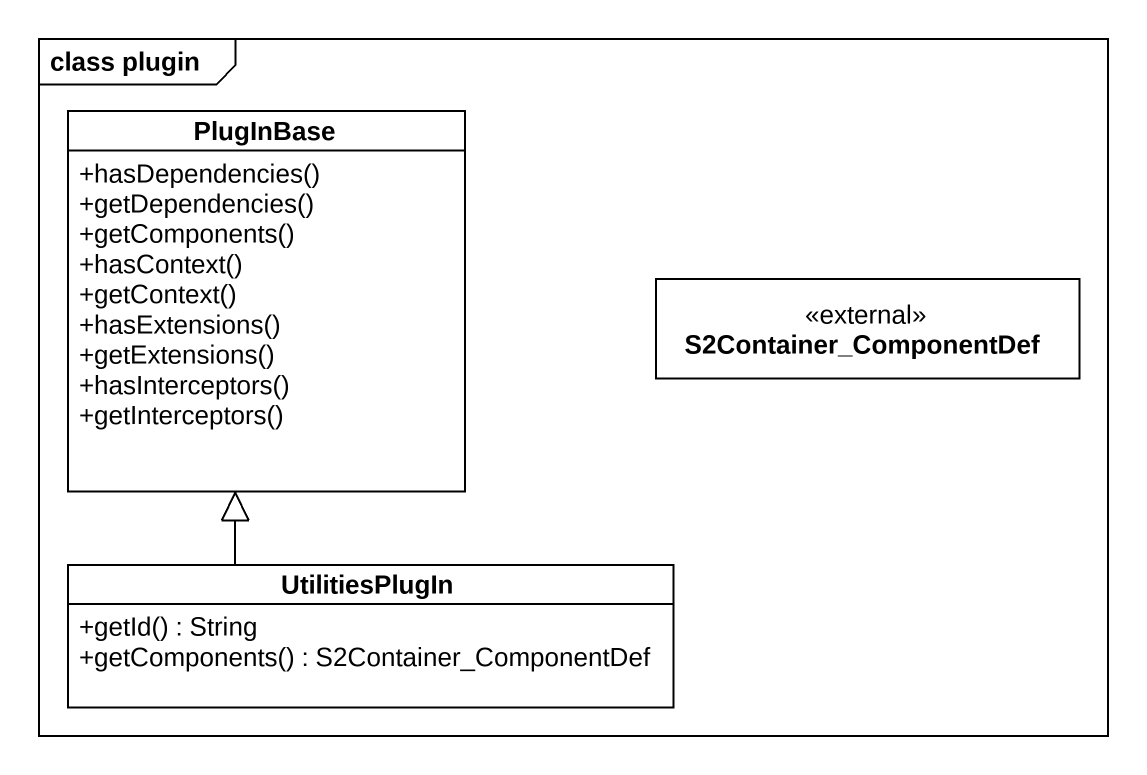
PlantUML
@startuml
mainframe class plugin
hide circle
hide empty members
skinparam classAttributeIconSize 0
class PlugInBase {
  +hasDependencies()
  +getDependencies()
  +getComponents()
  +hasContext()
  +getContext()
  +hasExtensions()
  +getExtensions()
  +hasInterceptors()
  +getInterceptors()
}
interface S2Container_ComponentDef <<external>>
class UtilitiesPlugIn {
  +getId() : String
  +getComponents() : S2Container_ComponentDef
}
UtilitiesPlugIn -up-|> PlugInBase
@enduml
